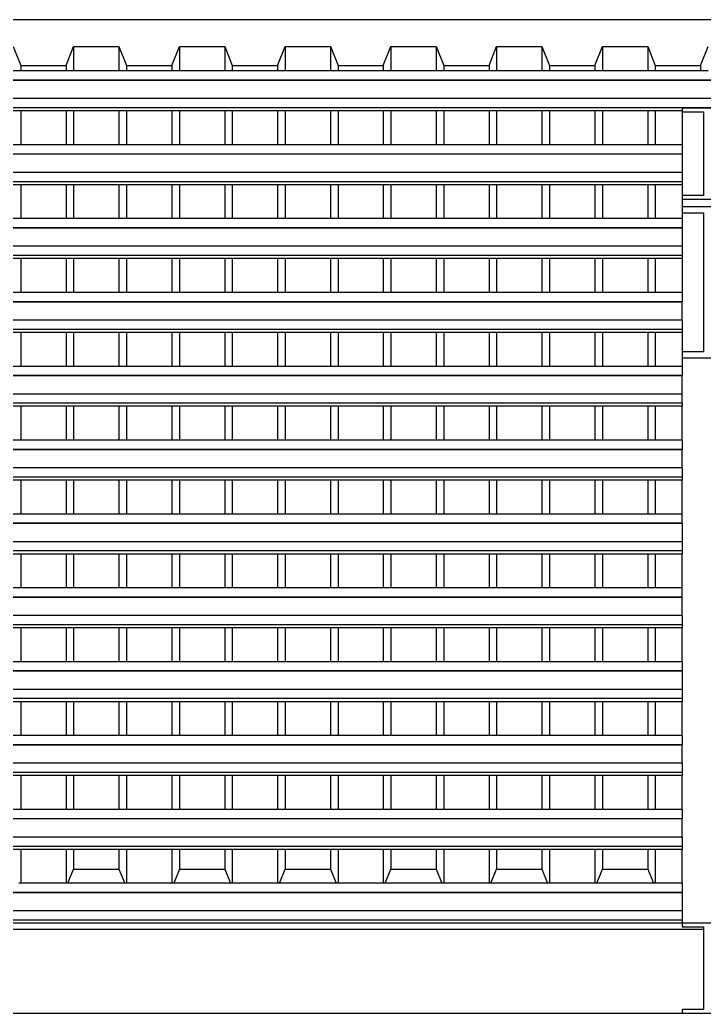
# Model space of a CAD drawing. Extents: x -34 to 34, y -12.8 to 11.9.
# Drawn here: x -2.312 to -0.485, y 9.27 to 11.923 of the extents above; entities that cross this region are included whole.
import ezdxf

# ---------------------------------------------------------------- set-up
doc = ezdxf.new("R2010")
doc.units = 0
doc.layers.get('0').update_dxf_attribs({"linetype": 'CONTINUOUS'})
doc.layers.add('SECTIONCUTEDGES', color=7, linetype='CONTINUOUS')

msp = doc.modelspace()

# ---------------------------------------------------------------- linework, layer by layer
for p, q in [((-2.1687, 11.8521), (-2.1687, 11.7867)), ((-2.0476, 11.8521), (-2.0476, 11.7867)), ((-1.8862, 11.8521), (-1.8862, 11.7867)), ((-1.7652, 11.8521), (-1.7652, 11.7867)), ((-1.6038, 11.8521), (-1.6038, 11.7867)), ((-1.4828, 11.8521), (-1.4828, 11.7867)), ((-1.3214, 11.8521), (-1.3214, 11.7867)), ((-1.2004, 11.8521), (-1.2004, 11.7867)), ((-1.039, 11.8521), (-1.039, 11.7867)), ((-0.918, 11.8521), (-0.918, 11.7867)), ((-0.7566, 11.8521), (-0.7566, 11.7867)), ((-0.6356, 11.8521), (-0.6356, 11.7867)), ((-2.3099, 11.7867), (-2.33, 11.7867)), ((-2.3099, 11.8014), (-2.3099, 11.7867)), ((-2.1888, 11.7867), (-2.3099, 11.7867)), ((-2.1888, 11.8014), (-2.1888, 11.7867)), ((-2.1687, 11.7867), (-2.1888, 11.7867)), ((-2.0476, 11.7867), (-2.1687, 11.7867)), ((-2.0274, 11.7867), (-2.0476, 11.7867)), ((-2.0274, 11.8014), (-2.0274, 11.7867)), ((-1.9064, 11.7867), (-2.0274, 11.7867)), ((-1.9064, 11.8014), (-1.9064, 11.7867)), ((-1.8862, 11.7867), (-1.9064, 11.7867)), ((-1.7652, 11.7867), (-1.8862, 11.7867)), ((-1.745, 11.7867), (-1.7652, 11.7867)), ((-1.745, 11.8014), (-1.745, 11.7867)), ((-1.624, 11.7867), (-1.745, 11.7867)), ((-1.624, 11.8014), (-1.624, 11.7867)), ((-1.6038, 11.7867), (-1.624, 11.7867)), ((-1.4828, 11.7867), (-1.6038, 11.7867)), ((-1.4626, 11.7867), (-1.4828, 11.7867)), ((-1.4626, 11.8014), (-1.4626, 11.7867)), ((-1.3416, 11.7867), (-1.4626, 11.7867)), ((-1.3416, 11.8014), (-1.3416, 11.7867)), ((-1.3214, 11.7867), (-1.3416, 11.7867)), ((-1.2004, 11.7867), (-1.3214, 11.7867)), ((-1.1802, 11.7867), (-1.2004, 11.7867)), ((-1.1802, 11.8014), (-1.1802, 11.7867)), ((-1.0592, 11.7867), (-1.1802, 11.7867)), ((-1.0592, 11.8014), (-1.0592, 11.7867)), ((-1.039, 11.7867), (-1.0592, 11.7867)), ((-0.918, 11.7867), (-1.039, 11.7867)), ((-0.8978, 11.7867), (-0.918, 11.7867)), ((-0.8978, 11.8014), (-0.8978, 11.7867)), ((-0.7768, 11.7867), (-0.8978, 11.7867)), ((-0.7768, 11.8014), (-0.7768, 11.7867)), ((-0.7566, 11.7867), (-0.7768, 11.7867)), ((-0.6356, 11.7867), (-0.7566, 11.7867)), ((-0.6154, 11.7867), (-0.6356, 11.7867)), ((-0.6154, 11.8014), (-0.6154, 11.7867)), ((-0.4943, 11.7867), (-0.6154, 11.7867)), ((-0.4943, 11.8014), (-0.4943, 11.7867)), ((-0.4742, 11.7867), (-0.4943, 11.7867)), ((3.2068, 11.762), (-11.6672, 11.762)), ((3.2068, 11.7612), (-11.6672, 11.7612)), ((3.2068, 11.7127), (-11.6672, 11.7127)), ((3.2068, 11.688), (-11.6672, 11.688)), ((-2.3099, 11.6798), (-2.33, 11.6798)), ((-2.3099, 11.6798), (-2.3099, 11.5894)), ((-2.1888, 11.6798), (-2.3099, 11.6798)), ((-2.1888, 11.6798), (-2.1888, 11.5894)), ((-2.1687, 11.6798), (-2.1888, 11.6798)), ((-2.1687, 11.6798), (-2.1687, 11.5894)), ((-2.0476, 11.6798), (-2.1687, 11.6798)), ((-2.0476, 11.6798), (-2.0476, 11.5894)), ((-2.0274, 11.6798), (-2.0476, 11.6798)), ((-2.0274, 11.6798), (-2.0274, 11.5894)), ((-1.9064, 11.6798), (-2.0274, 11.6798)), ((-1.9064, 11.6798), (-1.9064, 11.5894)), ((-1.8862, 11.6798), (-1.9064, 11.6798)), ((-1.8862, 11.6798), (-1.8862, 11.5894)), ((-1.7652, 11.6798), (-1.8862, 11.6798)), ((-1.7652, 11.6798), (-1.7652, 11.5894)), ((-1.745, 11.6798), (-1.7652, 11.6798)), ((-1.745, 11.6798), (-1.745, 11.5894)), ((-1.624, 11.6798), (-1.745, 11.6798)), ((-1.624, 11.6798), (-1.624, 11.5894)), ((-1.6038, 11.6798), (-1.624, 11.6798)), ((-1.6038, 11.6798), (-1.6038, 11.5894)), ((-1.4828, 11.6798), (-1.6038, 11.6798)), ((-1.4828, 11.6798), (-1.4828, 11.5894)), ((-1.4626, 11.6798), (-1.4828, 11.6798)), ((-1.4626, 11.6798), (-1.4626, 11.5894)), ((-1.3416, 11.6798), (-1.4626, 11.6798)), ((-1.3416, 11.6798), (-1.3416, 11.5894)), ((-1.3214, 11.6798), (-1.3416, 11.6798)), ((-1.3214, 11.6798), (-1.3214, 11.5894)), ((-1.2004, 11.6798), (-1.3214, 11.6798)), ((-1.2004, 11.6798), (-1.2004, 11.5894)), ((-1.1802, 11.6798), (-1.2004, 11.6798)), ((-1.1802, 11.6798), (-1.1802, 11.5894)), ((-1.0592, 11.6798), (-1.1802, 11.6798)), ((-1.0592, 11.6798), (-1.0592, 11.5894)), ((-1.039, 11.6798), (-1.0592, 11.6798)), ((-1.039, 11.6798), (-1.039, 11.5894)), ((-0.918, 11.6798), (-1.039, 11.6798)), ((-0.918, 11.6798), (-0.918, 11.5894)), ((-0.8978, 11.6798), (-0.918, 11.6798)), ((-0.8978, 11.6798), (-0.8978, 11.5894)), ((-0.7768, 11.6798), (-0.8978, 11.6798)), ((-0.7768, 11.6798), (-0.7768, 11.5894)), ((-0.7566, 11.6798), (-0.7768, 11.6798)), ((-0.7566, 11.6798), (-0.7566, 11.5894)), ((-0.6356, 11.6798), (-0.7566, 11.6798)), ((-0.6356, 11.6798), (-0.6356, 11.5894)), ((-0.6154, 11.6798), (-0.6356, 11.6798)), ((-0.6154, 11.6798), (-0.6154, 11.5894)), ((-0.5432, 11.6798), (-0.6154, 11.6798)), ((-0.5432, 11.6776), (-0.5432, 11.5894)), ((-2.3099, 11.5894), (-2.33, 11.5894)), ((-2.1888, 11.5894), (-2.3099, 11.5894)), ((-2.1687, 11.5894), (-2.1888, 11.5894)), ((-2.0476, 11.5894), (-2.1687, 11.5894)), ((-2.0274, 11.5894), (-2.0476, 11.5894)), ((-1.9064, 11.5894), (-2.0274, 11.5894)), ((-1.8862, 11.5894), (-1.9064, 11.5894)), ((-1.7652, 11.5894), (-1.8862, 11.5894)), ((-1.745, 11.5894), (-1.7652, 11.5894)), ((-1.624, 11.5894), (-1.745, 11.5894)), ((-1.6038, 11.5894), (-1.624, 11.5894)), ((-1.4828, 11.5894), (-1.6038, 11.5894)), ((-1.4626, 11.5894), (-1.4828, 11.5894)), ((-1.3416, 11.5894), (-1.4626, 11.5894)), ((-1.3214, 11.5894), (-1.3416, 11.5894)), ((-1.2004, 11.5894), (-1.3214, 11.5894)), ((-1.1802, 11.5894), (-1.2004, 11.5894)), ((-1.0592, 11.5894), (-1.1802, 11.5894)), ((-1.039, 11.5894), (-1.0592, 11.5894)), ((-0.918, 11.5894), (-1.039, 11.5894)), ((-0.8978, 11.5894), (-0.918, 11.5894)), ((-0.7768, 11.5894), (-0.8978, 11.5894)), ((-0.7566, 11.5894), (-0.7768, 11.5894)), ((-0.6356, 11.5894), (-0.7566, 11.5894)), ((-0.6154, 11.5894), (-0.6356, 11.5894)), ((-0.5432, 11.5894), (-0.6154, 11.5894)), ((-0.5432, 11.5894), (-0.5432, 11.5647)), ((-0.5432, 11.5647), (-4.1732, 11.5647)), ((-0.5432, 11.5639), (-4.1732, 11.5639)), ((-0.5432, 11.5647), (-0.5432, 11.5639)), ((-0.5432, 11.5639), (-0.5432, 11.5154)), ((-0.5432, 11.5154), (-4.1732, 11.5154)), ((-0.5432, 11.5154), (-0.5432, 11.4907)), ((-0.5432, 11.4907), (-4.1732, 11.4907)), ((-0.5432, 11.4907), (-0.5432, 11.4825)), ((-2.3099, 11.4825), (-2.33, 11.4825)), ((-2.3099, 11.4825), (-2.3099, 11.3921)), ((-2.1888, 11.4825), (-2.3099, 11.4825)), ((-2.1888, 11.4825), (-2.1888, 11.3921)), ((-2.1687, 11.4825), (-2.1888, 11.4825)), ((-2.1687, 11.4825), (-2.1687, 11.3921)), ((-2.0476, 11.4825), (-2.1687, 11.4825)), ((-2.0476, 11.4825), (-2.0476, 11.3921)), ((-2.0274, 11.4825), (-2.0476, 11.4825)), ((-2.0274, 11.4825), (-2.0274, 11.3921)), ((-1.9064, 11.4825), (-2.0274, 11.4825)), ((-1.9064, 11.4825), (-1.9064, 11.3921)), ((-1.8862, 11.4825), (-1.9064, 11.4825)), ((-1.8862, 11.4825), (-1.8862, 11.3921)), ((-1.7652, 11.4825), (-1.8862, 11.4825)), ((-1.7652, 11.4825), (-1.7652, 11.3921)), ((-1.745, 11.4825), (-1.7652, 11.4825)), ((-1.745, 11.4825), (-1.745, 11.3921)), ((-1.624, 11.4825), (-1.745, 11.4825)), ((-1.624, 11.4825), (-1.624, 11.3921)), ((-1.6038, 11.4825), (-1.624, 11.4825)), ((-1.6038, 11.4825), (-1.6038, 11.3921)), ((-1.4828, 11.4825), (-1.6038, 11.4825)), ((-1.4828, 11.4825), (-1.4828, 11.3921)), ((-1.4626, 11.4825), (-1.4828, 11.4825)), ((-1.4626, 11.4825), (-1.4626, 11.3921)), ((-1.3416, 11.4825), (-1.4626, 11.4825)), ((-1.3416, 11.4825), (-1.3416, 11.3921)), ((-1.3214, 11.4825), (-1.3416, 11.4825)), ((-1.3214, 11.4825), (-1.3214, 11.3921)), ((-1.2004, 11.4825), (-1.3214, 11.4825)), ((-1.2004, 11.4825), (-1.2004, 11.3921)), ((-1.1802, 11.4825), (-1.2004, 11.4825)), ((-1.1802, 11.4825), (-1.1802, 11.3921)), ((-1.0592, 11.4825), (-1.1802, 11.4825)), ((-1.0592, 11.4825), (-1.0592, 11.3921)), ((-1.039, 11.4825), (-1.0592, 11.4825)), ((-1.039, 11.4825), (-1.039, 11.3921)), ((-0.918, 11.4825), (-1.039, 11.4825)), ((-0.918, 11.4825), (-0.918, 11.3921)), ((-0.8978, 11.4825), (-0.918, 11.4825)), ((-0.8978, 11.4825), (-0.8978, 11.3921)), ((-0.7768, 11.4825), (-0.8978, 11.4825)), ((-0.7768, 11.4825), (-0.7768, 11.3921)), ((-0.7566, 11.4825), (-0.7768, 11.4825)), ((-0.7566, 11.4825), (-0.7566, 11.3921)), ((-0.6356, 11.4825), (-0.7566, 11.4825)), ((-0.6356, 11.4825), (-0.6356, 11.3921)), ((-0.6154, 11.4825), (-0.6356, 11.4825)), ((-0.6154, 11.4825), (-0.6154, 11.3921)), ((-0.5432, 11.4825), (-0.6154, 11.4825)), ((-0.5432, 11.4825), (-0.5432, 11.4542)), ((-0.5432, 11.4442), (-0.5432, 11.4238)), ((-2.3099, 11.3921), (-2.33, 11.3921)), ((-2.1888, 11.3921), (-2.3099, 11.3921)), ((-2.1687, 11.3921), (-2.1888, 11.3921)), ((-2.0476, 11.3921), (-2.1687, 11.3921)), ((-2.0274, 11.3921), (-2.0476, 11.3921)), ((-1.9064, 11.3921), (-2.0274, 11.3921)), ((-1.8862, 11.3921), (-1.9064, 11.3921)), ((-1.7652, 11.3921), (-1.8862, 11.3921)), ((-1.745, 11.3921), (-1.7652, 11.3921)), ((-1.624, 11.3921), (-1.745, 11.3921)), ((-1.6038, 11.3921), (-1.624, 11.3921)), ((-1.4828, 11.3921), (-1.6038, 11.3921)), ((-1.4626, 11.3921), (-1.4828, 11.3921)), ((-1.3416, 11.3921), (-1.4626, 11.3921)), ((-1.3214, 11.3921), (-1.3416, 11.3921)), ((-1.2004, 11.3921), (-1.3214, 11.3921)), ((-1.1802, 11.3921), (-1.2004, 11.3921)), ((-1.0592, 11.3921), (-1.1802, 11.3921)), ((-1.039, 11.3921), (-1.0592, 11.3921)), ((-0.918, 11.3921), (-1.039, 11.3921)), ((-0.8978, 11.3921), (-0.918, 11.3921)), ((-0.7768, 11.3921), (-0.8978, 11.3921)), ((-0.7566, 11.3921), (-0.7768, 11.3921)), ((-0.6356, 11.3921), (-0.7566, 11.3921)), ((-0.6154, 11.3921), (-0.6356, 11.3921)), ((-0.5432, 11.3921), (-0.6154, 11.3921)), ((-0.5432, 11.4073), (-0.5432, 11.3921)), ((-0.5432, 11.3921), (-0.5432, 11.3674)), ((-0.5432, 11.3674), (-4.1732, 11.3674)), ((-0.5432, 11.3666), (-4.1732, 11.3666)), ((-0.5432, 11.3674), (-0.5432, 11.3666)), ((-0.5432, 11.3666), (-0.5432, 11.3181)), ((-0.5432, 11.3181), (-4.1732, 11.3181)), ((-0.5432, 11.3181), (-0.5432, 11.2935)), ((-0.5432, 11.2935), (-4.1732, 11.2935)), ((-2.3099, 11.2852), (-2.33, 11.2852)), ((-2.3099, 11.2852), (-2.3099, 11.1948)), ((-2.1888, 11.2852), (-2.3099, 11.2852)), ((-2.1888, 11.2852), (-2.1888, 11.1948)), ((-2.1687, 11.2852), (-2.1888, 11.2852)), ((-2.1687, 11.2852), (-2.1687, 11.1948)), ((-2.0476, 11.2852), (-2.1687, 11.2852)), ((-2.0476, 11.2852), (-2.0476, 11.1948)), ((-2.0274, 11.2852), (-2.0476, 11.2852)), ((-2.0274, 11.2852), (-2.0274, 11.1948)), ((-1.9064, 11.2852), (-2.0274, 11.2852)), ((-1.9064, 11.2852), (-1.9064, 11.1948)), ((-1.8862, 11.2852), (-1.9064, 11.2852)), ((-1.8862, 11.2852), (-1.8862, 11.1948)), ((-1.7652, 11.2852), (-1.8862, 11.2852)), ((-1.7652, 11.2852), (-1.7652, 11.1948)), ((-1.745, 11.2852), (-1.7652, 11.2852)), ((-1.745, 11.2852), (-1.745, 11.1948)), ((-1.624, 11.2852), (-1.745, 11.2852)), ((-1.624, 11.2852), (-1.624, 11.1948)), ((-1.6038, 11.2852), (-1.624, 11.2852)), ((-1.6038, 11.2852), (-1.6038, 11.1948)), ((-1.4828, 11.2852), (-1.6038, 11.2852)), ((-1.4828, 11.2852), (-1.4828, 11.1948)), ((-1.4626, 11.2852), (-1.4828, 11.2852)), ((-1.4626, 11.2852), (-1.4626, 11.1948)), ((-1.3416, 11.2852), (-1.4626, 11.2852)), ((-1.3416, 11.2852), (-1.3416, 11.1948)), ((-1.3214, 11.2852), (-1.3416, 11.2852)), ((-1.3214, 11.2852), (-1.3214, 11.1948)), ((-1.2004, 11.2852), (-1.3214, 11.2852)), ((-1.2004, 11.2852), (-1.2004, 11.1948)), ((-1.1802, 11.2852), (-1.2004, 11.2852)), ((-1.1802, 11.2852), (-1.1802, 11.1948)), ((-1.0592, 11.2852), (-1.1802, 11.2852)), ((-1.0592, 11.2852), (-1.0592, 11.1948)), ((-1.039, 11.2852), (-1.0592, 11.2852)), ((-1.039, 11.2852), (-1.039, 11.1948)), ((-0.918, 11.2852), (-1.039, 11.2852)), ((-0.918, 11.2852), (-0.918, 11.1948)), ((-0.8978, 11.2852), (-0.918, 11.2852)), ((-0.8978, 11.2852), (-0.8978, 11.1948)), ((-0.7768, 11.2852), (-0.8978, 11.2852)), ((-0.7768, 11.2852), (-0.7768, 11.1948)), ((-0.7566, 11.2852), (-0.7768, 11.2852)), ((-0.7566, 11.2852), (-0.7566, 11.1948)), ((-0.6356, 11.2852), (-0.7566, 11.2852)), ((-0.6356, 11.2852), (-0.6356, 11.1948)), ((-0.6154, 11.2852), (-0.6356, 11.2852)), ((-0.6154, 11.2852), (-0.6154, 11.1948)), ((-0.5432, 11.2852), (-0.6154, 11.2852)), ((-0.5432, 11.2935), (-0.5432, 11.2852)), ((-0.5432, 11.2852), (-0.5432, 11.1948)), ((-2.3099, 11.1948), (-2.33, 11.1948)), ((-2.1888, 11.1948), (-2.3099, 11.1948)), ((-2.1687, 11.1948), (-2.1888, 11.1948)), ((-2.0476, 11.1948), (-2.1687, 11.1948)), ((-2.0274, 11.1948), (-2.0476, 11.1948)), ((-1.9064, 11.1948), (-2.0274, 11.1948)), ((-1.8862, 11.1948), (-1.9064, 11.1948)), ((-1.7652, 11.1948), (-1.8862, 11.1948)), ((-1.745, 11.1948), (-1.7652, 11.1948)), ((-1.624, 11.1948), (-1.745, 11.1948)), ((-1.6038, 11.1948), (-1.624, 11.1948)), ((-1.4828, 11.1948), (-1.6038, 11.1948)), ((-1.4626, 11.1948), (-1.4828, 11.1948)), ((-1.3416, 11.1948), (-1.4626, 11.1948)), ((-1.3214, 11.1948), (-1.3416, 11.1948)), ((-1.2004, 11.1948), (-1.3214, 11.1948)), ((-1.1802, 11.1948), (-1.2004, 11.1948)), ((-1.0592, 11.1948), (-1.1802, 11.1948)), ((-1.039, 11.1948), (-1.0592, 11.1948)), ((-0.918, 11.1948), (-1.039, 11.1948)), ((-0.8978, 11.1948), (-0.918, 11.1948)), ((-0.7768, 11.1948), (-0.8978, 11.1948)), ((-0.7566, 11.1948), (-0.7768, 11.1948)), ((-0.6356, 11.1948), (-0.7566, 11.1948)), ((-0.6154, 11.1948), (-0.6356, 11.1948)), ((-0.5432, 11.1948), (-0.6154, 11.1948)), ((-0.5432, 11.1948), (-0.5432, 11.1702)), ((-0.5432, 11.1702), (-4.1732, 11.1702)), ((-0.5432, 11.1693), (-4.1732, 11.1693)), ((-0.5432, 11.1702), (-0.5432, 11.1693)), ((-0.5432, 11.1208), (-0.5432, 11.1693)), ((-0.5432, 11.1208), (-4.1732, 11.1208)), ((-0.5432, 11.1208), (-0.5432, 11.0962)), ((-0.5432, 11.0962), (-4.1732, 11.0962)), ((-0.5432, 11.0962), (-0.5432, 11.088)), ((-2.3099, 11.088), (-2.33, 11.088)), ((-2.3099, 11.088), (-2.3099, 10.9975)), ((-2.1888, 11.088), (-2.3099, 11.088)), ((-2.1888, 11.088), (-2.1888, 10.9975)), ((-2.1687, 11.088), (-2.1888, 11.088)), ((-2.1687, 11.088), (-2.1687, 10.9975)), ((-2.0476, 11.088), (-2.1687, 11.088)), ((-2.0476, 11.088), (-2.0476, 10.9975)), ((-2.0274, 11.088), (-2.0476, 11.088)), ((-2.0274, 11.088), (-2.0274, 10.9975)), ((-1.9064, 11.088), (-2.0274, 11.088)), ((-1.9064, 11.088), (-1.9064, 10.9975)), ((-1.8862, 11.088), (-1.9064, 11.088)), ((-1.8862, 11.088), (-1.8862, 10.9975)), ((-1.7652, 11.088), (-1.8862, 11.088)), ((-1.7652, 11.088), (-1.7652, 10.9975)), ((-1.745, 11.088), (-1.7652, 11.088)), ((-1.745, 11.088), (-1.745, 10.9975)), ((-1.624, 11.088), (-1.745, 11.088)), ((-1.624, 11.088), (-1.624, 10.9975)), ((-1.6038, 11.088), (-1.624, 11.088)), ((-1.6038, 11.088), (-1.6038, 10.9975)), ((-1.4828, 11.088), (-1.6038, 11.088)), ((-1.4828, 11.088), (-1.4828, 10.9975)), ((-1.4626, 11.088), (-1.4828, 11.088)), ((-1.4626, 11.088), (-1.4626, 10.9975)), ((-1.3416, 11.088), (-1.4626, 11.088)), ((-1.3416, 11.088), (-1.3416, 10.9975)), ((-1.3214, 11.088), (-1.3416, 11.088)), ((-1.3214, 11.088), (-1.3214, 10.9975)), ((-1.2004, 11.088), (-1.3214, 11.088)), ((-1.2004, 11.088), (-1.2004, 10.9975)), ((-1.1802, 11.088), (-1.2004, 11.088)), ((-1.1802, 11.088), (-1.1802, 10.9975)), ((-1.0592, 11.088), (-1.1802, 11.088)), ((-1.0592, 11.088), (-1.0592, 10.9975)), ((-1.039, 11.088), (-1.0592, 11.088)), ((-1.039, 11.088), (-1.039, 10.9975)), ((-0.918, 11.088), (-1.039, 11.088)), ((-0.918, 11.088), (-0.918, 10.9975)), ((-0.8978, 11.088), (-0.918, 11.088)), ((-0.8978, 11.088), (-0.8978, 10.9975)), ((-0.7768, 11.088), (-0.8978, 11.088)), ((-0.7768, 11.088), (-0.7768, 10.9975)), ((-0.7566, 11.088), (-0.7768, 11.088)), ((-0.7566, 11.088), (-0.7566, 10.9975)), ((-0.6356, 11.088), (-0.7566, 11.088)), ((-0.6356, 11.088), (-0.6356, 10.9975)), ((-0.6154, 11.088), (-0.6356, 11.088)), ((-0.6154, 11.088), (-0.6154, 10.9975)), ((-0.5432, 11.088), (-0.6154, 11.088)), ((-0.5432, 11.088), (-0.5432, 11.0365)), ((-0.5432, 11.02), (-0.5432, 10.9975)), ((-2.3099, 10.9975), (-2.33, 10.9975)), ((-2.1888, 10.9975), (-2.3099, 10.9975)), ((-2.1687, 10.9975), (-2.1888, 10.9975)), ((-2.0476, 10.9975), (-2.1687, 10.9975)), ((-2.0274, 10.9975), (-2.0476, 10.9975)), ((-1.9064, 10.9975), (-2.0274, 10.9975)), ((-1.8862, 10.9975), (-1.9064, 10.9975)), ((-1.7652, 10.9975), (-1.8862, 10.9975)), ((-1.745, 10.9975), (-1.7652, 10.9975)), ((-1.624, 10.9975), (-1.745, 10.9975)), ((-1.6038, 10.9975), (-1.624, 10.9975)), ((-1.4828, 10.9975), (-1.6038, 10.9975)), ((-1.4626, 10.9975), (-1.4828, 10.9975)), ((-1.3416, 10.9975), (-1.4626, 10.9975)), ((-1.3214, 10.9975), (-1.3416, 10.9975)), ((-1.2004, 10.9975), (-1.3214, 10.9975)), ((-1.1802, 10.9975), (-1.2004, 10.9975)), ((-1.0592, 10.9975), (-1.1802, 10.9975)), ((-1.039, 10.9975), (-1.0592, 10.9975)), ((-0.918, 10.9975), (-1.039, 10.9975)), ((-0.8978, 10.9975), (-0.918, 10.9975)), ((-0.7768, 10.9975), (-0.8978, 10.9975)), ((-0.7566, 10.9975), (-0.7768, 10.9975)), ((-0.6356, 10.9975), (-0.7566, 10.9975)), ((-0.6154, 10.9975), (-0.6356, 10.9975)), ((-0.5432, 10.9975), (-0.6154, 10.9975)), ((-0.5432, 10.9975), (-0.5432, 10.9729)), ((-0.5432, 10.9729), (-4.1732, 10.9729)), ((-0.5432, 10.9721), (-4.1732, 10.9721)), ((-0.5432, 10.9729), (-0.5432, 10.9721)), ((-0.5432, 10.9236), (-0.5432, 10.9721)), ((-0.5432, 10.9236), (-4.1732, 10.9236)), ((-0.5432, 10.8989), (-0.5432, 10.9236)), ((-0.5432, 10.8989), (-4.1732, 10.8989)), ((-2.3099, 10.8907), (-2.33, 10.8907)), ((-2.3099, 10.8907), (-2.3099, 10.8003)), ((-2.1888, 10.8907), (-2.3099, 10.8907)), ((-2.1888, 10.8907), (-2.1888, 10.8003)), ((-2.1687, 10.8907), (-2.1888, 10.8907)), ((-2.1687, 10.8907), (-2.1687, 10.8003)), ((-2.0476, 10.8907), (-2.1687, 10.8907)), ((-2.0476, 10.8907), (-2.0476, 10.8003)), ((-2.0274, 10.8907), (-2.0476, 10.8907)), ((-2.0274, 10.8907), (-2.0274, 10.8003)), ((-1.9064, 10.8907), (-2.0274, 10.8907)), ((-1.9064, 10.8907), (-1.9064, 10.8003)), ((-1.8862, 10.8907), (-1.9064, 10.8907)), ((-1.8862, 10.8907), (-1.8862, 10.8003)), ((-1.7652, 10.8907), (-1.8862, 10.8907)), ((-1.7652, 10.8907), (-1.7652, 10.8003)), ((-1.745, 10.8907), (-1.7652, 10.8907)), ((-1.745, 10.8907), (-1.745, 10.8003)), ((-1.624, 10.8907), (-1.745, 10.8907)), ((-1.624, 10.8907), (-1.624, 10.8003)), ((-1.6038, 10.8907), (-1.624, 10.8907)), ((-1.6038, 10.8907), (-1.6038, 10.8003)), ((-1.4828, 10.8907), (-1.6038, 10.8907)), ((-1.4828, 10.8907), (-1.4828, 10.8003)), ((-1.4626, 10.8907), (-1.4828, 10.8907)), ((-1.4626, 10.8907), (-1.4626, 10.8003)), ((-1.3416, 10.8907), (-1.4626, 10.8907)), ((-1.3416, 10.8907), (-1.3416, 10.8003)), ((-1.3214, 10.8907), (-1.3416, 10.8907)), ((-1.3214, 10.8907), (-1.3214, 10.8003)), ((-1.2004, 10.8907), (-1.3214, 10.8907)), ((-1.2004, 10.8907), (-1.2004, 10.8003)), ((-1.1802, 10.8907), (-1.2004, 10.8907)), ((-1.1802, 10.8907), (-1.1802, 10.8003)), ((-1.0592, 10.8907), (-1.1802, 10.8907)), ((-1.0592, 10.8907), (-1.0592, 10.8003)), ((-1.039, 10.8907), (-1.0592, 10.8907)), ((-1.039, 10.8907), (-1.039, 10.8003)), ((-0.918, 10.8907), (-1.039, 10.8907)), ((-0.918, 10.8907), (-0.918, 10.8003)), ((-0.8978, 10.8907), (-0.918, 10.8907)), ((-0.8978, 10.8907), (-0.8978, 10.8003)), ((-0.7768, 10.8907), (-0.8978, 10.8907)), ((-0.7768, 10.8907), (-0.7768, 10.8003)), ((-0.7566, 10.8907), (-0.7768, 10.8907)), ((-0.7566, 10.8907), (-0.7566, 10.8003)), ((-0.6356, 10.8907), (-0.7566, 10.8907)), ((-0.6356, 10.8907), (-0.6356, 10.8003)), ((-0.6154, 10.8907), (-0.6356, 10.8907)), ((-0.6154, 10.8907), (-0.6154, 10.8003)), ((-0.5432, 10.8907), (-0.6154, 10.8907)), ((-0.5432, 10.8989), (-0.5432, 10.8907)), ((-0.5432, 10.8003), (-0.5432, 10.8907)), ((-2.3099, 10.8003), (-2.33, 10.8003)), ((-2.1888, 10.8003), (-2.3099, 10.8003)), ((-2.1687, 10.8003), (-2.1888, 10.8003)), ((-2.0476, 10.8003), (-2.1687, 10.8003)), ((-2.0274, 10.8003), (-2.0476, 10.8003)), ((-1.9064, 10.8003), (-2.0274, 10.8003)), ((-1.8862, 10.8003), (-1.9064, 10.8003)), ((-1.7652, 10.8003), (-1.8862, 10.8003)), ((-1.745, 10.8003), (-1.7652, 10.8003)), ((-1.624, 10.8003), (-1.745, 10.8003)), ((-1.6038, 10.8003), (-1.624, 10.8003)), ((-1.4828, 10.8003), (-1.6038, 10.8003)), ((-1.4626, 10.8003), (-1.4828, 10.8003)), ((-1.3416, 10.8003), (-1.4626, 10.8003)), ((-1.3214, 10.8003), (-1.3416, 10.8003)), ((-1.2004, 10.8003), (-1.3214, 10.8003)), ((-1.1802, 10.8003), (-1.2004, 10.8003)), ((-1.0592, 10.8003), (-1.1802, 10.8003)), ((-1.039, 10.8003), (-1.0592, 10.8003)), ((-0.918, 10.8003), (-1.039, 10.8003)), ((-0.8978, 10.8003), (-0.918, 10.8003)), ((-0.7768, 10.8003), (-0.8978, 10.8003)), ((-0.7566, 10.8003), (-0.7768, 10.8003)), ((-0.6356, 10.8003), (-0.7566, 10.8003)), ((-0.6154, 10.8003), (-0.6356, 10.8003)), ((-0.5432, 10.8003), (-0.6154, 10.8003)), ((-0.5432, 10.8003), (-0.5432, 10.7756)), ((-0.5432, 10.7756), (-4.1732, 10.7756)), ((-0.5432, 10.7748), (-4.1732, 10.7748)), ((-0.5432, 10.7756), (-0.5432, 10.7748)), ((-0.5432, 10.7263), (-0.5432, 10.7748)), ((-0.5432, 10.7263), (-4.1732, 10.7263)), ((-0.5432, 10.7263), (-0.5432, 10.7016)), ((-0.5432, 10.7016), (-4.1732, 10.7016)), ((-2.3099, 10.6934), (-2.33, 10.6934)), ((-2.3099, 10.6934), (-2.3099, 10.603)), ((-2.1888, 10.6934), (-2.3099, 10.6934)), ((-2.1888, 10.6934), (-2.1888, 10.603)), ((-2.1687, 10.6934), (-2.1888, 10.6934)), ((-2.1687, 10.6934), (-2.1687, 10.603)), ((-2.0476, 10.6934), (-2.1687, 10.6934)), ((-2.0476, 10.6934), (-2.0476, 10.603)), ((-2.0274, 10.6934), (-2.0476, 10.6934)), ((-2.0274, 10.6934), (-2.0274, 10.603)), ((-1.9064, 10.6934), (-2.0274, 10.6934)), ((-1.9064, 10.6934), (-1.9064, 10.603)), ((-1.8862, 10.6934), (-1.9064, 10.6934)), ((-1.8862, 10.6934), (-1.8862, 10.603)), ((-1.7652, 10.6934), (-1.8862, 10.6934)), ((-1.7652, 10.6934), (-1.7652, 10.603)), ((-1.745, 10.6934), (-1.7652, 10.6934)), ((-1.745, 10.6934), (-1.745, 10.603)), ((-1.624, 10.6934), (-1.745, 10.6934)), ((-1.624, 10.6934), (-1.624, 10.603)), ((-1.6038, 10.6934), (-1.624, 10.6934)), ((-1.6038, 10.6934), (-1.6038, 10.603)), ((-1.4828, 10.6934), (-1.6038, 10.6934)), ((-1.4828, 10.6934), (-1.4828, 10.603)), ((-1.4626, 10.6934), (-1.4828, 10.6934)), ((-1.4626, 10.6934), (-1.4626, 10.603)), ((-1.3416, 10.6934), (-1.4626, 10.6934)), ((-1.3416, 10.6934), (-1.3416, 10.603)), ((-1.3214, 10.6934), (-1.3416, 10.6934)), ((-1.3214, 10.6934), (-1.3214, 10.603)), ((-1.2004, 10.6934), (-1.3214, 10.6934)), ((-1.2004, 10.6934), (-1.2004, 10.603)), ((-1.1802, 10.6934), (-1.2004, 10.6934)), ((-1.1802, 10.6934), (-1.1802, 10.603)), ((-1.0592, 10.6934), (-1.1802, 10.6934)), ((-1.0592, 10.6934), (-1.0592, 10.603)), ((-1.039, 10.6934), (-1.0592, 10.6934)), ((-1.039, 10.6934), (-1.039, 10.603)), ((-0.918, 10.6934), (-1.039, 10.6934)), ((-0.918, 10.6934), (-0.918, 10.603)), ((-0.8978, 10.6934), (-0.918, 10.6934)), ((-0.8978, 10.6934), (-0.8978, 10.603)), ((-0.7768, 10.6934), (-0.8978, 10.6934)), ((-0.7768, 10.6934), (-0.7768, 10.603)), ((-0.7566, 10.6934), (-0.7768, 10.6934)), ((-0.7566, 10.6934), (-0.7566, 10.603)), ((-0.6356, 10.6934), (-0.7566, 10.6934)), ((-0.6356, 10.6934), (-0.6356, 10.603)), ((-0.6154, 10.6934), (-0.6356, 10.6934)), ((-0.6154, 10.6934), (-0.6154, 10.603)), ((-0.5432, 10.6934), (-0.6154, 10.6934)), ((-0.5432, 10.7016), (-0.5432, 10.6934)), ((-0.5432, 10.603), (-0.5432, 10.6934)), ((-2.3099, 10.603), (-2.33, 10.603)), ((-2.1888, 10.603), (-2.3099, 10.603)), ((-2.1687, 10.603), (-2.1888, 10.603)), ((-2.0476, 10.603), (-2.1687, 10.603)), ((-2.0274, 10.603), (-2.0476, 10.603)), ((-1.9064, 10.603), (-2.0274, 10.603)), ((-1.8862, 10.603), (-1.9064, 10.603)), ((-1.7652, 10.603), (-1.8862, 10.603)), ((-1.745, 10.603), (-1.7652, 10.603)), ((-1.624, 10.603), (-1.745, 10.603)), ((-1.6038, 10.603), (-1.624, 10.603)), ((-1.4828, 10.603), (-1.6038, 10.603)), ((-1.4626, 10.603), (-1.4828, 10.603)), ((-1.3416, 10.603), (-1.4626, 10.603)), ((-1.3214, 10.603), (-1.3416, 10.603)), ((-1.2004, 10.603), (-1.3214, 10.603)), ((-1.1802, 10.603), (-1.2004, 10.603)), ((-1.0592, 10.603), (-1.1802, 10.603)), ((-1.039, 10.603), (-1.0592, 10.603)), ((-0.918, 10.603), (-1.039, 10.603)), ((-0.8978, 10.603), (-0.918, 10.603)), ((-0.7768, 10.603), (-0.8978, 10.603)), ((-0.7566, 10.603), (-0.7768, 10.603)), ((-0.6356, 10.603), (-0.7566, 10.603)), ((-0.6154, 10.603), (-0.6356, 10.603)), ((-0.5432, 10.603), (-0.6154, 10.603)), ((-0.5432, 10.5783), (-0.5432, 10.603)), ((-0.5432, 10.5783), (-4.1732, 10.5783)), ((-0.5432, 10.5775), (-4.1732, 10.5775)), ((-0.5432, 10.5783), (-0.5432, 10.5775)), ((-0.5432, 10.5775), (-0.5432, 10.529)), ((-0.5432, 10.529), (-4.1732, 10.529)), ((-0.5432, 10.529), (-0.5432, 10.5043)), ((-0.5432, 10.5043), (-4.1732, 10.5043)), ((-2.3099, 10.4961), (-2.33, 10.4961)), ((-2.3099, 10.4961), (-2.3099, 10.4057)), ((-2.1888, 10.4961), (-2.3099, 10.4961)), ((-2.1888, 10.4961), (-2.1888, 10.4057)), ((-2.1687, 10.4961), (-2.1888, 10.4961)), ((-2.1687, 10.4961), (-2.1687, 10.4057)), ((-2.0476, 10.4961), (-2.1687, 10.4961)), ((-2.0476, 10.4961), (-2.0476, 10.4057)), ((-2.0274, 10.4961), (-2.0476, 10.4961)), ((-2.0274, 10.4961), (-2.0274, 10.4057)), ((-1.9064, 10.4961), (-2.0274, 10.4961)), ((-1.9064, 10.4961), (-1.9064, 10.4057)), ((-1.8862, 10.4961), (-1.9064, 10.4961)), ((-1.8862, 10.4961), (-1.8862, 10.4057)), ((-1.7652, 10.4961), (-1.8862, 10.4961)), ((-1.7652, 10.4961), (-1.7652, 10.4057)), ((-1.745, 10.4961), (-1.7652, 10.4961)), ((-1.745, 10.4961), (-1.745, 10.4057)), ((-1.624, 10.4961), (-1.745, 10.4961)), ((-1.624, 10.4961), (-1.624, 10.4057)), ((-1.6038, 10.4961), (-1.624, 10.4961)), ((-1.6038, 10.4961), (-1.6038, 10.4057)), ((-1.4828, 10.4961), (-1.6038, 10.4961)), ((-1.4828, 10.4961), (-1.4828, 10.4057)), ((-1.4626, 10.4961), (-1.4828, 10.4961)), ((-1.4626, 10.4961), (-1.4626, 10.4057)), ((-1.3416, 10.4961), (-1.4626, 10.4961)), ((-1.3416, 10.4961), (-1.3416, 10.4057)), ((-1.3214, 10.4961), (-1.3416, 10.4961)), ((-1.3214, 10.4961), (-1.3214, 10.4057)), ((-1.2004, 10.4961), (-1.3214, 10.4961)), ((-1.2004, 10.4961), (-1.2004, 10.4057)), ((-1.1802, 10.4961), (-1.2004, 10.4961)), ((-1.1802, 10.4961), (-1.1802, 10.4057)), ((-1.0592, 10.4961), (-1.1802, 10.4961)), ((-1.0592, 10.4961), (-1.0592, 10.4057)), ((-1.039, 10.4961), (-1.0592, 10.4961)), ((-1.039, 10.4961), (-1.039, 10.4057)), ((-0.918, 10.4961), (-1.039, 10.4961)), ((-0.918, 10.4961), (-0.918, 10.4057)), ((-0.8978, 10.4961), (-0.918, 10.4961)), ((-0.8978, 10.4961), (-0.8978, 10.4057)), ((-0.7768, 10.4961), (-0.8978, 10.4961)), ((-0.7768, 10.4961), (-0.7768, 10.4057)), ((-0.7566, 10.4961), (-0.7768, 10.4961)), ((-0.7566, 10.4961), (-0.7566, 10.4057)), ((-0.6356, 10.4961), (-0.7566, 10.4961)), ((-0.6356, 10.4961), (-0.6356, 10.4057)), ((-0.6154, 10.4961), (-0.6356, 10.4961)), ((-0.6154, 10.4961), (-0.6154, 10.4057)), ((-0.5432, 10.4961), (-0.6154, 10.4961)), ((-0.5432, 10.5043), (-0.5432, 10.4961)), ((-0.5432, 10.4057), (-0.5432, 10.4961)), ((-2.3099, 10.4057), (-2.33, 10.4057)), ((-2.1888, 10.4057), (-2.3099, 10.4057)), ((-2.1687, 10.4057), (-2.1888, 10.4057)), ((-2.0476, 10.4057), (-2.1687, 10.4057)), ((-2.0274, 10.4057), (-2.0476, 10.4057)), ((-1.9064, 10.4057), (-2.0274, 10.4057)), ((-1.8862, 10.4057), (-1.9064, 10.4057)), ((-1.7652, 10.4057), (-1.8862, 10.4057)), ((-1.745, 10.4057), (-1.7652, 10.4057)), ((-1.624, 10.4057), (-1.745, 10.4057)), ((-1.6038, 10.4057), (-1.624, 10.4057)), ((-1.4828, 10.4057), (-1.6038, 10.4057)), ((-1.4626, 10.4057), (-1.4828, 10.4057)), ((-1.3416, 10.4057), (-1.4626, 10.4057)), ((-1.3214, 10.4057), (-1.3416, 10.4057)), ((-1.2004, 10.4057), (-1.3214, 10.4057)), ((-1.1802, 10.4057), (-1.2004, 10.4057)), ((-1.0592, 10.4057), (-1.1802, 10.4057)), ((-1.039, 10.4057), (-1.0592, 10.4057)), ((-0.918, 10.4057), (-1.039, 10.4057)), ((-0.8978, 10.4057), (-0.918, 10.4057)), ((-0.7768, 10.4057), (-0.8978, 10.4057)), ((-0.7566, 10.4057), (-0.7768, 10.4057)), ((-0.6356, 10.4057), (-0.7566, 10.4057)), ((-0.6154, 10.4057), (-0.6356, 10.4057)), ((-0.5432, 10.4057), (-0.6154, 10.4057)), ((-0.5432, 10.381), (-0.5432, 10.4057)), ((-0.5432, 10.381), (-4.1732, 10.381)), ((-0.5432, 10.3802), (-4.1732, 10.3802)), ((-0.5432, 10.381), (-0.5432, 10.3802)), ((-0.5432, 10.3317), (-0.5432, 10.3802)), ((-0.5432, 10.3317), (-4.1732, 10.3317)), ((-0.5432, 10.3317), (-0.5432, 10.3071)), ((-0.5432, 10.3071), (-4.1732, 10.3071)), ((-2.3099, 10.2988), (-2.33, 10.2988)), ((-2.3099, 10.2988), (-2.3099, 10.2084)), ((-2.1888, 10.2988), (-2.3099, 10.2988)), ((-2.1888, 10.2988), (-2.1888, 10.2084)), ((-2.1687, 10.2988), (-2.1888, 10.2988)), ((-2.1687, 10.2988), (-2.1687, 10.2084)), ((-2.0476, 10.2988), (-2.1687, 10.2988)), ((-2.0476, 10.2988), (-2.0476, 10.2084)), ((-2.0274, 10.2988), (-2.0476, 10.2988)), ((-2.0274, 10.2988), (-2.0274, 10.2084)), ((-1.9064, 10.2988), (-2.0274, 10.2988)), ((-1.9064, 10.2988), (-1.9064, 10.2084)), ((-1.8862, 10.2988), (-1.9064, 10.2988)), ((-1.8862, 10.2988), (-1.8862, 10.2084)), ((-1.7652, 10.2988), (-1.8862, 10.2988)), ((-1.7652, 10.2988), (-1.7652, 10.2084)), ((-1.745, 10.2988), (-1.7652, 10.2988)), ((-1.745, 10.2988), (-1.745, 10.2084)), ((-1.624, 10.2988), (-1.745, 10.2988)), ((-1.624, 10.2988), (-1.624, 10.2084)), ((-1.6038, 10.2988), (-1.624, 10.2988)), ((-1.6038, 10.2988), (-1.6038, 10.2084)), ((-1.4828, 10.2988), (-1.6038, 10.2988)), ((-1.4828, 10.2988), (-1.4828, 10.2084)), ((-1.4626, 10.2988), (-1.4828, 10.2988)), ((-1.4626, 10.2988), (-1.4626, 10.2084)), ((-1.3416, 10.2988), (-1.4626, 10.2988)), ((-1.3416, 10.2988), (-1.3416, 10.2084)), ((-1.3214, 10.2988), (-1.3416, 10.2988)), ((-1.3214, 10.2988), (-1.3214, 10.2084)), ((-1.2004, 10.2988), (-1.3214, 10.2988)), ((-1.2004, 10.2988), (-1.2004, 10.2084)), ((-1.1802, 10.2988), (-1.2004, 10.2988)), ((-1.1802, 10.2988), (-1.1802, 10.2084)), ((-1.0592, 10.2988), (-1.1802, 10.2988)), ((-1.0592, 10.2988), (-1.0592, 10.2084)), ((-1.039, 10.2988), (-1.0592, 10.2988)), ((-1.039, 10.2988), (-1.039, 10.2084)), ((-0.918, 10.2988), (-1.039, 10.2988)), ((-0.918, 10.2988), (-0.918, 10.2084)), ((-0.8978, 10.2988), (-0.918, 10.2988)), ((-0.8978, 10.2988), (-0.8978, 10.2084)), ((-0.7768, 10.2988), (-0.8978, 10.2988)), ((-0.7768, 10.2988), (-0.7768, 10.2084)), ((-0.7566, 10.2988), (-0.7768, 10.2988)), ((-0.7566, 10.2988), (-0.7566, 10.2084)), ((-0.6356, 10.2988), (-0.7566, 10.2988)), ((-0.6356, 10.2988), (-0.6356, 10.2084)), ((-0.6154, 10.2988), (-0.6356, 10.2988)), ((-0.6154, 10.2988), (-0.6154, 10.2084)), ((-0.5432, 10.2988), (-0.6154, 10.2988)), ((-0.5432, 10.3071), (-0.5432, 10.2988)), ((-0.5432, 10.2084), (-0.5432, 10.2988)), ((-2.3099, 10.2084), (-2.33, 10.2084)), ((-2.1888, 10.2084), (-2.3099, 10.2084)), ((-2.1687, 10.2084), (-2.1888, 10.2084)), ((-2.0476, 10.2084), (-2.1687, 10.2084)), ((-2.0274, 10.2084), (-2.0476, 10.2084)), ((-1.9064, 10.2084), (-2.0274, 10.2084)), ((-1.8862, 10.2084), (-1.9064, 10.2084)), ((-1.7652, 10.2084), (-1.8862, 10.2084)), ((-1.745, 10.2084), (-1.7652, 10.2084)), ((-1.624, 10.2084), (-1.745, 10.2084)), ((-1.6038, 10.2084), (-1.624, 10.2084)), ((-1.4828, 10.2084), (-1.6038, 10.2084)), ((-1.4626, 10.2084), (-1.4828, 10.2084)), ((-1.3416, 10.2084), (-1.4626, 10.2084)), ((-1.3214, 10.2084), (-1.3416, 10.2084)), ((-1.2004, 10.2084), (-1.3214, 10.2084)), ((-1.1802, 10.2084), (-1.2004, 10.2084)), ((-1.0592, 10.2084), (-1.1802, 10.2084)), ((-1.039, 10.2084), (-1.0592, 10.2084)), ((-0.918, 10.2084), (-1.039, 10.2084)), ((-0.8978, 10.2084), (-0.918, 10.2084)), ((-0.7768, 10.2084), (-0.8978, 10.2084)), ((-0.7566, 10.2084), (-0.7768, 10.2084)), ((-0.6356, 10.2084), (-0.7566, 10.2084)), ((-0.6154, 10.2084), (-0.6356, 10.2084)), ((-0.5432, 10.2084), (-0.6154, 10.2084)), ((-0.5432, 10.2084), (-0.5432, 10.1838)), ((-0.5432, 10.1838), (-4.1732, 10.1838)), ((-0.5432, 10.1829), (-4.1732, 10.1829)), ((-0.5432, 10.1838), (-0.5432, 10.1829)), ((-0.5432, 10.1829), (-0.5432, 10.1344)), ((-0.5432, 10.1344), (-4.1732, 10.1344)), ((-0.5432, 10.1098), (-4.1732, 10.1098)), ((-0.5432, 10.1344), (-0.5432, 10.1098)), ((-0.5432, 10.1098), (-0.5432, 10.1016)), ((-2.3099, 10.1016), (-2.33, 10.1016)), ((-2.3099, 10.1016), (-2.3099, 10.0112)), ((-2.1888, 10.1016), (-2.3099, 10.1016)), ((-2.1888, 10.1016), (-2.1888, 10.0112)), ((-2.1687, 10.1016), (-2.1888, 10.1016)), ((-2.1687, 10.1016), (-2.1687, 10.0112)), ((-2.0476, 10.1016), (-2.1687, 10.1016)), ((-2.0476, 10.1016), (-2.0476, 10.0112)), ((-2.0274, 10.1016), (-2.0476, 10.1016)), ((-2.0274, 10.1016), (-2.0274, 10.0112)), ((-1.9064, 10.1016), (-2.0274, 10.1016)), ((-1.9064, 10.1016), (-1.9064, 10.0112)), ((-1.8862, 10.1016), (-1.9064, 10.1016)), ((-1.8862, 10.1016), (-1.8862, 10.0112)), ((-1.7652, 10.1016), (-1.8862, 10.1016)), ((-1.7652, 10.1016), (-1.7652, 10.0112)), ((-1.745, 10.1016), (-1.7652, 10.1016)), ((-1.745, 10.1016), (-1.745, 10.0112)), ((-1.624, 10.1016), (-1.745, 10.1016)), ((-1.624, 10.1016), (-1.624, 10.0112)), ((-1.6038, 10.1016), (-1.624, 10.1016)), ((-1.6038, 10.1016), (-1.6038, 10.0112)), ((-1.4828, 10.1016), (-1.6038, 10.1016)), ((-1.4828, 10.1016), (-1.4828, 10.0112)), ((-1.4626, 10.1016), (-1.4828, 10.1016)), ((-1.4626, 10.1016), (-1.4626, 10.0112)), ((-1.3416, 10.1016), (-1.4626, 10.1016)), ((-1.3416, 10.1016), (-1.3416, 10.0112)), ((-1.3214, 10.1016), (-1.3416, 10.1016)), ((-1.3214, 10.1016), (-1.3214, 10.0112)), ((-1.2004, 10.1016), (-1.3214, 10.1016)), ((-1.2004, 10.1016), (-1.2004, 10.0112)), ((-1.1802, 10.1016), (-1.2004, 10.1016)), ((-1.1802, 10.1016), (-1.1802, 10.0112)), ((-1.0592, 10.1016), (-1.1802, 10.1016)), ((-1.0592, 10.1016), (-1.0592, 10.0112)), ((-1.039, 10.1016), (-1.0592, 10.1016)), ((-1.039, 10.1016), (-1.039, 10.0112)), ((-0.918, 10.1016), (-1.039, 10.1016)), ((-0.918, 10.1016), (-0.918, 10.0112)), ((-0.8978, 10.1016), (-0.918, 10.1016)), ((-0.8978, 10.1016), (-0.8978, 10.0112)), ((-0.7768, 10.1016), (-0.8978, 10.1016)), ((-0.7768, 10.1016), (-0.7768, 10.0112)), ((-0.7566, 10.1016), (-0.7768, 10.1016)), ((-0.7566, 10.1016), (-0.7566, 10.0112)), ((-0.6356, 10.1016), (-0.7566, 10.1016)), ((-0.6356, 10.1016), (-0.6356, 10.0112)), ((-0.6154, 10.1016), (-0.6356, 10.1016)), ((-0.6154, 10.1016), (-0.6154, 10.0112)), ((-0.5432, 10.1016), (-0.6154, 10.1016)), ((-0.5432, 10.0112), (-0.5432, 10.1016)), ((-2.3099, 10.0112), (-2.33, 10.0112)), ((-2.1888, 10.0112), (-2.3099, 10.0112)), ((-2.1687, 10.0112), (-2.1888, 10.0112)), ((-2.0476, 10.0112), (-2.1687, 10.0112)), ((-2.0274, 10.0112), (-2.0476, 10.0112)), ((-1.9064, 10.0112), (-2.0274, 10.0112)), ((-1.8862, 10.0112), (-1.9064, 10.0112)), ((-1.7652, 10.0112), (-1.8862, 10.0112)), ((-1.745, 10.0112), (-1.7652, 10.0112)), ((-1.624, 10.0112), (-1.745, 10.0112)), ((-1.6038, 10.0112), (-1.624, 10.0112)), ((-1.4828, 10.0112), (-1.6038, 10.0112)), ((-1.4626, 10.0112), (-1.4828, 10.0112)), ((-1.3416, 10.0112), (-1.4626, 10.0112)), ((-1.3214, 10.0112), (-1.3416, 10.0112)), ((-1.2004, 10.0112), (-1.3214, 10.0112)), ((-1.1802, 10.0112), (-1.2004, 10.0112)), ((-1.0592, 10.0112), (-1.1802, 10.0112)), ((-1.039, 10.0112), (-1.0592, 10.0112)), ((-0.918, 10.0112), (-1.039, 10.0112)), ((-0.8978, 10.0112), (-0.918, 10.0112)), ((-0.7768, 10.0112), (-0.8978, 10.0112)), ((-0.7566, 10.0112), (-0.7768, 10.0112)), ((-0.6356, 10.0112), (-0.7566, 10.0112)), ((-0.6154, 10.0112), (-0.6356, 10.0112)), ((-0.5432, 10.0112), (-0.6154, 10.0112)), ((-0.5432, 10.0112), (-0.5432, 9.9865)), ((-0.5432, 9.9865), (-4.1732, 9.9865)), ((-0.5432, 9.9857), (-4.1732, 9.9857)), ((-0.5432, 9.9865), (-0.5432, 9.9857)), ((-0.5432, 9.9372), (-0.5432, 9.9857)), ((-0.5432, 9.9372), (-4.1732, 9.9372)), ((-0.5432, 9.9372), (-0.5432, 9.9125)), ((-0.5432, 9.9125), (-4.1732, 9.9125)), ((-2.3099, 9.9043), (-2.33, 9.9043)), ((-2.3099, 9.9043), (-2.3099, 9.8139)), ((-2.1888, 9.9043), (-2.3099, 9.9043)), ((-2.1888, 9.9043), (-2.1888, 9.8139)), ((-2.1687, 9.9043), (-2.1888, 9.9043)), ((-2.1687, 9.9043), (-2.1687, 9.8139)), ((-2.0476, 9.9043), (-2.1687, 9.9043)), ((-2.0476, 9.9043), (-2.0476, 9.8139)), ((-2.0274, 9.9043), (-2.0476, 9.9043)), ((-2.0274, 9.9043), (-2.0274, 9.8139)), ((-1.9064, 9.9043), (-2.0274, 9.9043)), ((-1.9064, 9.9043), (-1.9064, 9.8139)), ((-1.8862, 9.9043), (-1.9064, 9.9043)), ((-1.8862, 9.9043), (-1.8862, 9.8139)), ((-1.7652, 9.9043), (-1.8862, 9.9043)), ((-1.7652, 9.9043), (-1.7652, 9.8139)), ((-1.745, 9.9043), (-1.7652, 9.9043)), ((-1.745, 9.9043), (-1.745, 9.8139)), ((-1.624, 9.9043), (-1.745, 9.9043)), ((-1.624, 9.9043), (-1.624, 9.8139)), ((-1.6038, 9.9043), (-1.624, 9.9043)), ((-1.6038, 9.9043), (-1.6038, 9.8139)), ((-1.4828, 9.9043), (-1.6038, 9.9043)), ((-1.4828, 9.9043), (-1.4828, 9.8139)), ((-1.4626, 9.9043), (-1.4828, 9.9043)), ((-1.4626, 9.9043), (-1.4626, 9.8139)), ((-1.3416, 9.9043), (-1.4626, 9.9043)), ((-1.3416, 9.9043), (-1.3416, 9.8139)), ((-1.3214, 9.9043), (-1.3416, 9.9043)), ((-1.3214, 9.9043), (-1.3214, 9.8139)), ((-1.2004, 9.9043), (-1.3214, 9.9043)), ((-1.2004, 9.9043), (-1.2004, 9.8139)), ((-1.1802, 9.9043), (-1.2004, 9.9043)), ((-1.1802, 9.9043), (-1.1802, 9.8139)), ((-1.0592, 9.9043), (-1.1802, 9.9043)), ((-1.0592, 9.9043), (-1.0592, 9.8139)), ((-1.039, 9.9043), (-1.0592, 9.9043)), ((-1.039, 9.9043), (-1.039, 9.8139)), ((-0.918, 9.9043), (-1.039, 9.9043)), ((-0.918, 9.9043), (-0.918, 9.8139)), ((-0.8978, 9.9043), (-0.918, 9.9043)), ((-0.8978, 9.9043), (-0.8978, 9.8139)), ((-0.7768, 9.9043), (-0.8978, 9.9043)), ((-0.7768, 9.9043), (-0.7768, 9.8139)), ((-0.7566, 9.9043), (-0.7768, 9.9043)), ((-0.7566, 9.9043), (-0.7566, 9.8139)), ((-0.6356, 9.9043), (-0.7566, 9.9043)), ((-0.6356, 9.9043), (-0.6356, 9.8139)), ((-0.6154, 9.9043), (-0.6356, 9.9043)), ((-0.6154, 9.9043), (-0.6154, 9.8139)), ((-0.5432, 9.9043), (-0.6154, 9.9043)), ((-0.5432, 9.9125), (-0.5432, 9.9043)), ((-0.5432, 9.8139), (-0.5432, 9.9043)), ((-2.3099, 9.8139), (-2.33, 9.8139)), ((-2.1888, 9.8139), (-2.3099, 9.8139)), ((-2.1687, 9.8139), (-2.1888, 9.8139)), ((-2.0476, 9.8139), (-2.1687, 9.8139)), ((-2.0274, 9.8139), (-2.0476, 9.8139)), ((-1.9064, 9.8139), (-2.0274, 9.8139)), ((-1.8862, 9.8139), (-1.9064, 9.8139)), ((-1.7652, 9.8139), (-1.8862, 9.8139)), ((-1.745, 9.8139), (-1.7652, 9.8139)), ((-1.624, 9.8139), (-1.745, 9.8139)), ((-1.6038, 9.8139), (-1.624, 9.8139)), ((-1.4828, 9.8139), (-1.6038, 9.8139)), ((-1.4626, 9.8139), (-1.4828, 9.8139)), ((-1.3416, 9.8139), (-1.4626, 9.8139)), ((-1.3214, 9.8139), (-1.3416, 9.8139)), ((-1.2004, 9.8139), (-1.3214, 9.8139)), ((-1.1802, 9.8139), (-1.2004, 9.8139)), ((-1.0592, 9.8139), (-1.1802, 9.8139)), ((-1.039, 9.8139), (-1.0592, 9.8139)), ((-0.918, 9.8139), (-1.039, 9.8139)), ((-0.8978, 9.8139), (-0.918, 9.8139)), ((-0.7768, 9.8139), (-0.8978, 9.8139)), ((-0.7566, 9.8139), (-0.7768, 9.8139)), ((-0.6356, 9.8139), (-0.7566, 9.8139)), ((-0.6154, 9.8139), (-0.6356, 9.8139)), ((-0.5432, 9.8139), (-0.6154, 9.8139)), ((-0.5432, 9.8139), (-0.5432, 9.7892)), ((-0.5432, 9.7892), (-4.1732, 9.7892)), ((-0.5432, 9.7884), (-4.1732, 9.7884)), ((-0.5432, 9.7892), (-0.5432, 9.7884)), ((-0.5432, 9.7399), (-0.5432, 9.7884)), ((-0.5432, 9.7399), (-4.1732, 9.7399)), ((-0.5432, 9.7399), (-0.5432, 9.7152)), ((-0.5432, 9.7152), (-4.1732, 9.7152)), ((-0.5432, 9.7152), (-0.5432, 9.707)), ((-2.3099, 9.707), (-2.33, 9.707)), ((-2.3099, 9.707), (-2.3099, 9.6166)), ((-2.1888, 9.707), (-2.3099, 9.707)), ((-2.1888, 9.707), (-2.1888, 9.6166)), ((-2.1687, 9.707), (-2.1888, 9.707)), ((-2.1687, 9.707), (-2.1687, 9.6539)), ((-2.0476, 9.707), (-2.1687, 9.707)), ((-2.0476, 9.707), (-2.0476, 9.6539)), ((-2.0274, 9.707), (-2.0476, 9.707)), ((-2.0274, 9.707), (-2.0274, 9.6166)), ((-1.9064, 9.707), (-2.0274, 9.707)), ((-1.9064, 9.707), (-1.9064, 9.6166)), ((-1.8862, 9.707), (-1.9064, 9.707)), ((-1.8862, 9.707), (-1.8862, 9.6539)), ((-1.7652, 9.707), (-1.8862, 9.707)), ((-1.7652, 9.707), (-1.7652, 9.6539)), ((-1.745, 9.707), (-1.7652, 9.707)), ((-1.745, 9.707), (-1.745, 9.6166)), ((-1.624, 9.707), (-1.745, 9.707)), ((-1.624, 9.707), (-1.624, 9.6166)), ((-1.6038, 9.707), (-1.624, 9.707)), ((-1.6038, 9.707), (-1.6038, 9.6539)), ((-1.4828, 9.707), (-1.6038, 9.707)), ((-1.4828, 9.707), (-1.4828, 9.6539)), ((-1.4626, 9.707), (-1.4828, 9.707)), ((-1.4626, 9.707), (-1.4626, 9.6166)), ((-1.3416, 9.707), (-1.4626, 9.707)), ((-1.3416, 9.707), (-1.3416, 9.6166)), ((-1.3214, 9.707), (-1.3416, 9.707)), ((-1.3214, 9.707), (-1.3214, 9.6539)), ((-1.2004, 9.707), (-1.3214, 9.707)), ((-1.2004, 9.707), (-1.2004, 9.6539)), ((-1.1802, 9.707), (-1.2004, 9.707)), ((-1.1802, 9.707), (-1.1802, 9.6166)), ((-1.0592, 9.707), (-1.1802, 9.707)), ((-1.0592, 9.707), (-1.0592, 9.6166)), ((-1.039, 9.707), (-1.0592, 9.707)), ((-1.039, 9.707), (-1.039, 9.6539)), ((-0.918, 9.707), (-1.039, 9.707)), ((-0.918, 9.707), (-0.918, 9.6539)), ((-0.8978, 9.707), (-0.918, 9.707)), ((-0.8978, 9.707), (-0.8978, 9.6166)), ((-0.7768, 9.707), (-0.8978, 9.707)), ((-0.7768, 9.707), (-0.7768, 9.6166)), ((-0.7566, 9.707), (-0.7768, 9.707)), ((-0.7566, 9.707), (-0.7566, 9.6539)), ((-0.6356, 9.707), (-0.7566, 9.707)), ((-0.6356, 9.707), (-0.6356, 9.6539)), ((-0.6154, 9.707), (-0.6356, 9.707)), ((-0.6154, 9.707), (-0.6154, 9.6166)), ((-0.5432, 9.707), (-0.6154, 9.707)), ((-0.5432, 9.6166), (-0.5432, 9.707)), ((-2.1839, 9.6166), (-2.1687, 9.6539)), ((-2.1687, 9.6539), (-2.0476, 9.6539)), ((-2.0476, 9.6539), (-2.0324, 9.6166)), ((-1.8862, 9.6539), (-1.9015, 9.6166)), ((-1.8862, 9.6539), (-1.7652, 9.6539)), ((-1.7652, 9.6539), (-1.75, 9.6166)), ((-1.6191, 9.6166), (-1.6038, 9.6539)), ((-1.6038, 9.6539), (-1.4828, 9.6539)), ((-1.4828, 9.6539), (-1.4675, 9.6166)), ((-1.3367, 9.6166), (-1.3214, 9.6539)), ((-1.3214, 9.6539), (-1.2004, 9.6539)), ((-1.2004, 9.6539), (-1.1851, 9.6166)), ((-1.0543, 9.6166), (-1.039, 9.6539)), ((-1.039, 9.6539), (-0.918, 9.6539)), ((-0.918, 9.6539), (-0.9027, 9.6166)), ((-0.7718, 9.6166), (-0.7566, 9.6539)), ((-0.7566, 9.6539), (-0.6356, 9.6539)), ((-0.6356, 9.6539), (-0.6203, 9.6166)), ((-2.3099, 9.6166), (-2.3148, 9.6166)), ((-2.1888, 9.6166), (-2.3099, 9.6166)), ((-2.1839, 9.6166), (-2.1888, 9.6166)), ((-2.0324, 9.6166), (-2.1839, 9.6166)), ((-2.0274, 9.6166), (-2.0324, 9.6166)), ((-1.9064, 9.6166), (-2.0274, 9.6166)), ((-1.9015, 9.6166), (-1.9064, 9.6166)), ((-1.75, 9.6166), (-1.9015, 9.6166)), ((-1.745, 9.6166), (-1.75, 9.6166)), ((-1.624, 9.6166), (-1.745, 9.6166)), ((-1.6191, 9.6166), (-1.624, 9.6166)), ((-1.4675, 9.6166), (-1.6191, 9.6166)), ((-1.4626, 9.6166), (-1.4675, 9.6166)), ((-1.3416, 9.6166), (-1.4626, 9.6166)), ((-1.3367, 9.6166), (-1.3416, 9.6166)), ((-1.1851, 9.6166), (-1.3367, 9.6166)), ((-1.1802, 9.6166), (-1.1851, 9.6166)), ((-1.0592, 9.6166), (-1.1802, 9.6166)), ((-1.0543, 9.6166), (-1.0592, 9.6166)), ((-0.9027, 9.6166), (-1.0543, 9.6166)), ((-0.8978, 9.6166), (-0.9027, 9.6166)), ((-0.7768, 9.6166), (-0.8978, 9.6166)), ((-0.7718, 9.6166), (-0.7768, 9.6166)), ((-0.6203, 9.6166), (-0.7718, 9.6166)), ((-0.6154, 9.6166), (-0.6203, 9.6166)), ((-0.5432, 9.6166), (-0.6154, 9.6166)), ((-0.5432, 9.6166), (-0.5432, 9.5919)), ((-0.5432, 9.5919), (-4.1732, 9.5919)), ((-0.5432, 9.5911), (-4.1732, 9.5911)), ((-0.5432, 9.5919), (-0.5432, 9.5911)), ((-0.5432, 9.5911), (-0.5432, 9.5426)), ((-0.5432, 9.5426), (-4.1732, 9.5426)), ((-0.5432, 9.5426), (-0.5432, 9.518)), ((-0.5432, 9.518), (-4.1732, 9.518)), ((-0.5432, 9.5097), (-4.1732, 9.5097)), ((-0.5432, 9.518), (-0.5432, 9.5097)), ((-4.2301, 9.4937), (-0.4863, 9.4937)), ((-4.1732, 9.2697), (-0.5432, 9.2697))]:
    msp.add_line(p, q)
at = {"layer": 'SECTIONCUTEDGES'}
for p, q in [((0.6353, 11.923), (-2.4712, 11.923)), ((-2.33, 11.8521), (-2.3099, 11.8014)), ((-2.1888, 11.8014), (-2.1687, 11.8521)), ((-2.1687, 11.8521), (-2.0476, 11.8521)), ((-2.0476, 11.8521), (-2.0274, 11.8014)), ((-1.9064, 11.8014), (-1.8862, 11.8521)), ((-1.8862, 11.8521), (-1.7652, 11.8521)), ((-1.7652, 11.8521), (-1.745, 11.8014)), ((-1.624, 11.8014), (-1.6038, 11.8521)), ((-1.6038, 11.8521), (-1.4828, 11.8521)), ((-1.4828, 11.8521), (-1.4626, 11.8014)), ((-1.3416, 11.8014), (-1.3214, 11.8521)), ((-1.3214, 11.8521), (-1.2004, 11.8521)), ((-1.2004, 11.8521), (-1.1802, 11.8014)), ((-1.0592, 11.8014), (-1.039, 11.8521)), ((-1.039, 11.8521), (-0.918, 11.8521)), ((-0.918, 11.8521), (-0.8978, 11.8014)), ((-0.7768, 11.8014), (-0.7566, 11.8521)), ((-0.7566, 11.8521), (-0.6356, 11.8521)), ((-0.6356, 11.8521), (-0.6154, 11.8014)), ((-0.4943, 11.8014), (-0.4742, 11.8521)), ((-2.3099, 11.8014), (-2.1888, 11.8014)), ((-2.0274, 11.8014), (-1.9064, 11.8014)), ((-1.745, 11.8014), (-1.624, 11.8014)), ((-1.4626, 11.8014), (-1.3416, 11.8014)), ((-1.1802, 11.8014), (-1.0592, 11.8014)), ((-0.8978, 11.8014), (-0.7768, 11.8014)), ((-0.6154, 11.8014), (-0.4943, 11.8014)), ((-0.4232, 11.6875), (-0.5432, 11.6875)), ((-0.5432, 11.6875), (-0.5432, 11.6798)), ((-0.5432, 11.6798), (-0.5432, 11.6776)), ((-0.5432, 11.6776), (-0.4863, 11.6776)), ((-0.4863, 11.6776), (-0.4863, 11.4542)), ((-0.4863, 11.4542), (-0.5432, 11.4542)), ((-0.5432, 11.4542), (-0.5432, 11.4442)), ((-0.5432, 11.4442), (-0.4232, 11.4442)), ((-0.5432, 11.4238), (-0.5432, 11.4073)), ((-0.4232, 11.4238), (-0.5432, 11.4238)), ((-0.5432, 11.4073), (-0.4863, 11.4073)), ((-0.4863, 11.4073), (-0.4863, 11.0365)), ((-0.4863, 11.0365), (-0.5432, 11.0365)), ((-0.5432, 11.0365), (-0.5432, 11.02)), ((-0.5432, 11.02), (-0.4232, 11.02)), ((-0.5432, 9.5097), (-0.5432, 9.4999)), ((-0.4232, 9.5097), (-0.5432, 9.5097)), ((-0.5432, 9.4999), (-0.4863, 9.4999)), ((-0.4863, 9.4999), (-0.4863, 9.4937)), ((-0.4863, 9.4937), (-0.4863, 9.2795)), ((-0.4863, 9.2795), (-0.5432, 9.2795)), ((-0.5432, 9.2795), (-0.5432, 9.2697)), ((-0.5432, 9.2697), (-0.4232, 9.2697))]:
    msp.add_line(p, q, dxfattribs=at)

doc.saveas('drawing.dxf')
